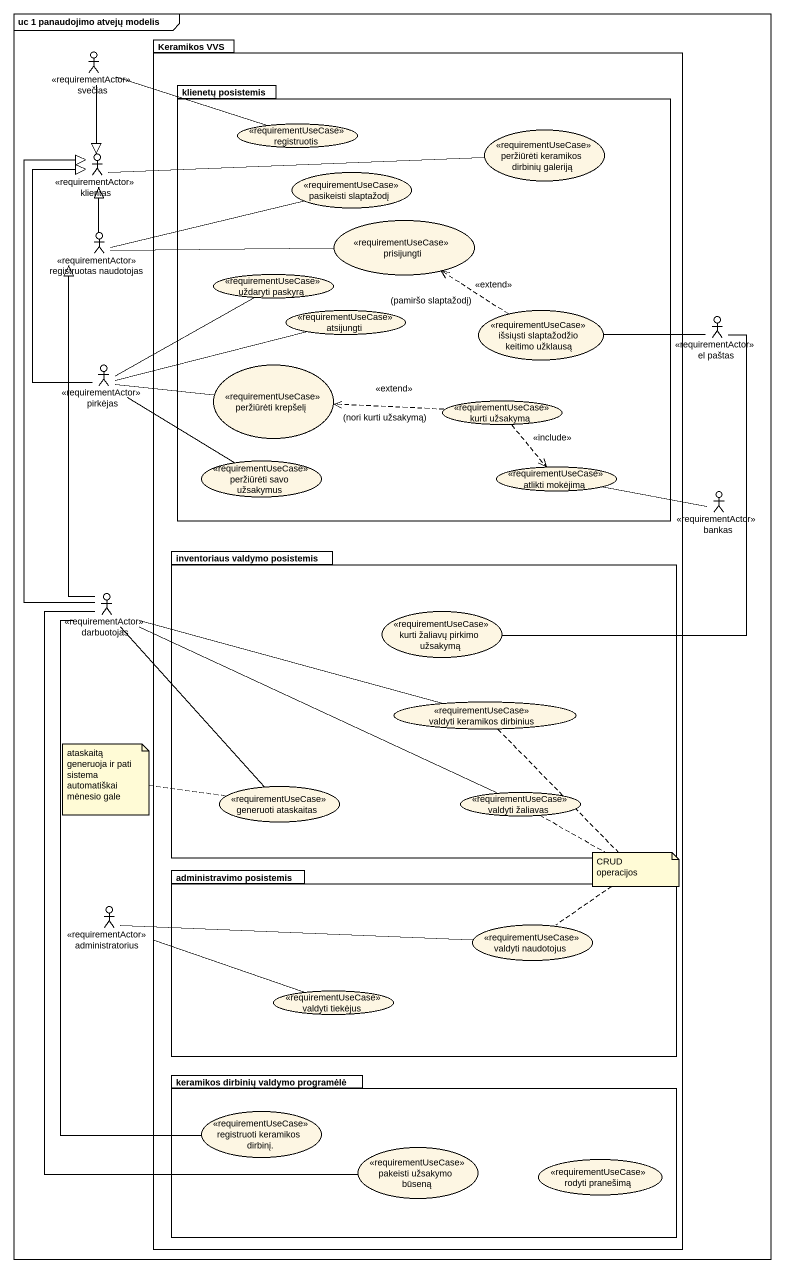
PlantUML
@startuml
mainframe uc 1 panaudojimo atvejų modelis
actor svečias <<requirementActor>>
package "Keramikos VVS" as Keramikos_VVS {
  package "klienetų posistemis" as klienetų_posistemis {
    usecase registruotis <<requirementUseCase>>
    usecase "peržiūrėti keramikos dirbinių galeriją" as peržiūrėti_keramikos <<requirementUseCase>>
    usecase "pasikeisti slaptažodį" as pasikeisti_slaptažodį <<requirementUseCase>>
    usecase prisijungti <<requirementUseCase>>
    usecase "uždaryti paskyrą" as uždaryti_paskyrą <<requirementUseCase>>
    usecase atsijungti <<requirementUseCase>>
    usecase "išsiųsti slaptažodžio keitimo užklausą" as išsiųsti_slaptažodžio <<requirementUseCase>>
    usecase "peržiūrėti krepšelį" as peržiūrėti_krepšelį <<requirementUseCase>>
    usecase "kurti užsakymą" as kurti_užsakymą <<requirementUseCase>>
    usecase "peržiūrėti savo užsakymus" as peržiūrėti_savo_užsakymus <<requirementUseCase>>
    usecase "atlikti mokėjimą" as atlikti_mokėjimą <<requirementUseCase>>
  }
  package "inventoriaus valdymo posistemis" as inventoriaus_valdymo {
    usecase "kurti žaliavų pirkimo užsakymą" as kurti_žaliavų_pirkimo <<requirementUseCase>>
    usecase "valdyti keramikos dirbinius" as valdyti_keramikos_dirbinius <<requirementUseCase>>
    usecase "generuoti ataskaitas" as generuoti_ataskaitas <<requirementUseCase>>
    usecase "valdyti žaliavas" as valdyti_žaliavas <<requirementUseCase>>
  }
  package "administravimo posistemis" as administravimo_posistemis {
    usecase "valdyti naudotojus" as valdyti_naudotojus <<requirementUseCase>>
    usecase "valdyti tiekėjus" as valdyti_tiekėjus <<requirementUseCase>>
  }
  package "keramikos dirbinių valdymo programėlė" as keramikos_dirbinių_valdymo {
    usecase "registruoti keramikos dirbinį." as registruoti_keramikos <<requirementUseCase>>
    usecase "pakeisti užsakymo būseną" as pakeisti_užsakymo_būseną <<requirementUseCase>>
    usecase "rodyti pranešimą" as rodyti_pranešimą <<requirementUseCase>>
  }
}
actor klientas <<requirementActor>>
actor "registruotas naudotojas" as registruotas_naudotojas <<requirementActor>>
actor "el paštas" as el_paštas <<requirementActor>>
actor pirkėjas <<requirementActor>>
actor bankas <<requirementActor>>
actor darbuotojas <<requirementActor>>
actor administratorius <<requirementActor>>
svečias -right- registruotis
svečias --|> klientas
klientas -right- peržiūrėti_keramikos
pasikeisti_slaptažodį -left- registruotas_naudotojas
registruotas_naudotojas -up-|> klientas
registruotas_naudotojas -right- prisijungti
išsiųsti_slaptažodžio .up.> prisijungti : <<extend>>\n(pamiršo slaptažodį)
el_paštas -left- išsiųsti_slaptažodžio
el_paštas -- kurti_žaliavų_pirkimo
pirkėjas -up-|> klientas
pirkėjas -right- uždaryti_paskyrą
pirkėjas -right- atsijungti
pirkėjas -right- peržiūrėti_krepšelį
pirkėjas -- peržiūrėti_savo_užsakymus
kurti_užsakymą .left.> peržiūrėti_krepšelį : <<extend>>\n(nori kurti užsakymą)
kurti_užsakymą ..> atlikti_mokėjimą : <<include>>
bankas -left- atlikti_mokėjimą
darbuotojas -up-|> klientas
darbuotojas -up-|> registruotas_naudotojas
darbuotojas -right- valdyti_keramikos_dirbinius
darbuotojas -- generuoti_ataskaitas
darbuotojas -right- valdyti_žaliavas
darbuotojas -- registruoti_keramikos
administratorius -right- valdyti_naudotojus
administratorius -right- valdyti_tiekėjus
pakeisti_užsakymo_būseną -up- darbuotojas
note left of generuoti_ataskaitas : ataskaitą generuoja ir pati sistema automatiškai mėnesio gale
note as N2
  CRUD operacijos
end note
N2 .. valdyti_keramikos_dirbinius
N2 .. valdyti_žaliavas
N2 .. valdyti_naudotojus
@enduml
